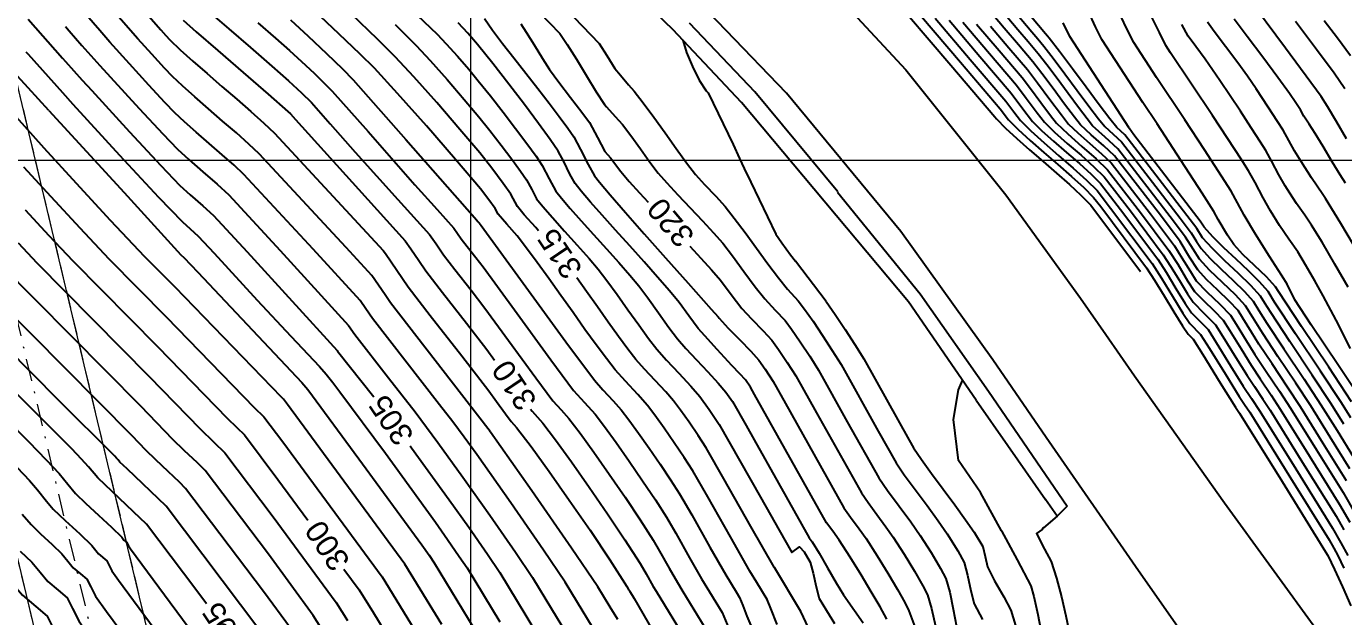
# Model space of a CAD drawing. Extents: x 61466 to 63015, y 108404 to 110397.
# Drawn here: x 62475 to 62549.1, y 108574.3 to 108607.5 of the extents above; entities that cross this region are included whole.
import ezdxf
from ezdxf import colors
from ezdxf.entities.mleader import LeaderData, LeaderLine
from ezdxf.enums import TextEntityAlignment as Align
from ezdxf.math import Vec2, Vec3

# ---------------------------------------------------------------- set-up
doc = ezdxf.new("R2010")
doc.units = 0
doc.header["$LTSCALE"] = 1.000015
doc.header["$MEASUREMENT"] = 0
for name, pattern in [('NASCOSTA', [9.525, 6.35, -3.175]), ('TRATTEGGIATA', [0.75, 0.5, -0.25]), ('TRATTOPUNTO2', [0.5, 0.25, -0.125, 0, -0.125])]:
    doc.linetypes.add(name, pattern=pattern)
for name, color, linetype in [('Bâti', 7, 'Continuous'), ('coordinate', 2, 'Continuous'), ('curve livello 5m', 7, 'Continuous'), ('LIN010TR', 2, 'NASCOSTA'), ('LIN025CO', 7, 'Continuous'), ('Strade', 7, 'Continuous'), ('TRATTCOLO-32', 255, 'Continuous')]:
    doc.layers.add(name, color=color, linetype=linetype)
doc.layers.add('Colori bordi', color=5, linetype='Continuous', plot=False)
doc.layers.add('no_plot', color=5, linetype='Continuous', plot=False)
doc.layers.add('LINE035', color=1, linetype='Continuous', lineweight=35)
doc.styles.add('ARIAL', font='arial.ttf')

# ---------------------------------------------------------------- blocks, each defined once
blk = doc.blocks.new('CONTORNO')
at = {"layer": 'Colori bordi', "lineweight": 0, "ltscale": 2, "flags": 128}
for points in [[(-22.578, 81.44), (16.586, -82.868), (15.866, -82.007), (19.27, -96.287), (18.407, -96.98), (19.153, -100.108)], [(28.44, -103.877), (26.165, -94.334), (26.165, -94.334), (25.446, -93.474), (-6.877, 42.135)]]:
    blk.add_lwpolyline(points, dxfattribs=at)

msp = doc.modelspace()

# ---------------------------------------------------------------- linework, layer by layer
at = {"layer": 'Bâti', "linetype": 'Continuous'}
for p, q in [((62507.675, 108610.933), (62511.379, 108607.341)), ((62515.231, 108603.235), (62511.379, 108607.341)), ((62512.298, 108607.717), (62515.977, 108603.84)), ((62520.642, 108598.213), (62515.989, 108603.848)), ((62524.618, 108592.042), (62515.231, 108603.235)), ((62520.635, 108598.208), (62525.27, 108592.494)), ((62525.27, 108592.494), (62529.116, 108587.012)), ((62528.423, 108586.509), (62524.618, 108592.042)), ((62528.423, 108586.509), (62524.618, 108592.042)), ((62528.423, 108586.509), (62530.213, 108583.96)), ((62529.116, 108587.012), (62533.548, 108580.556)), ((62530.213, 108583.96), (62532.322, 108580.924)), ((62532.978, 108579.986), (62532.322, 108580.924)), ((62533.548, 108580.556), (62532.982, 108579.99))]:
    msp.add_line(p, q, dxfattribs=at)
at = {"layer": 'coordinate', "linetype": 'Continuous', "lineweight": 0}
for p, q in [((62500, 108694.377), (62500, 108403.974)), ((62447.744, 108600), (62587, 108600))]:
    msp.add_line(p, q, dxfattribs=at)
at = {"layer": 'curve livello 5m', "color": 2}
msp.add_line((62475.143, 108607.927), (62477.082, 108605.726), dxfattribs=at)
at = {"layer": 'curve livello 5m', "color": 2, "flags": 128}
for points in [[(62549.092, 108585.159), (62548.377, 108586.308), (62547.315, 108587.918), (62546.046, 108589.815), (62544.977, 108591.435), (62544.651, 108591.961), (62544.406, 108592.353), (62543.862, 108592.954), (62543.16, 108593.637), (62542.405, 108594.347), (62541.701, 108595.031), (62541.154, 108595.636), (62540.822, 108596.166), (62540.455, 108596.655), (62536.787, 108601.415), (62536.324, 108601.838), (62535.935, 108602.318), (62535.334, 108603.114), (62534.606, 108604.096), (62533.838, 108605.134), (62533.117, 108606.098), (62532.529, 108606.857), (62532.427, 108606.978), (62532.326, 108607.097), (62524.988, 108615.832)], [(62503.826, 108596.035), (62503.669, 108596.21), (62503.03, 108596.923), (62502.639, 108597.396), (62502.269, 108598.096), (62501.846, 108598.696), (62501.198, 108599.553), (62500.52, 108600.409), (62499.413, 108601.729), (62498.106, 108603.237), (62496.821, 108604.678), (62495.78, 108605.801), (62494.782, 108606.795), (62493.303, 108608.216)], [(62483.864, 108607.874), (62484.592, 108607.211), (62485.803, 108606.159), (62487.237, 108604.925), (62488.634, 108603.717), (62489.734, 108602.743), (62489.734, 108602.743), (62489.879, 108602.604), (62490.16, 108602.285), (62493.714, 108598.373), (62496.339, 108595.47), (62496.339, 108595.47), (62496.655, 108595.019), (62497.104, 108594.353), (62497.496, 108593.786), (62497.496, 108593.786), (62498.433, 108592.564), (62499.779, 108590.841), (62500.925, 108589.357), (62500.925, 108589.357), (62501.361, 108588.763)], [(62502.826, 108607.666), (62503.135, 108607.202), (62503.574, 108606.483), (62504.042, 108605.714), (62504.436, 108605.1), (62504.436, 108605.1), (62504.964, 108604.386), (62505.633, 108603.525), (62506.269, 108602.704), (62506.697, 108602.11), (62506.697, 108602.11), (62507.141, 108601.265), (62507.554, 108600.49), (62507.554, 108600.49), (62507.881, 108600.131), (62508.451, 108599.357), (62508.928, 108598.802), (62509.508, 108598.161), (62509.994, 108597.64)], [(62528.45, 108607.645), (62529.716, 108606.157), (62531.001, 108604.648), (62531.48, 108604.021), (62532.063, 108603.234), (62532.601, 108602.512), (62532.943, 108602.079), (62532.943, 108602.079), (62533.568, 108601.475), (62534.369, 108600.776), (62535.174, 108600.075), (62535.81, 108599.462), (62535.81, 108599.462), (62537.659, 108597.062), (62539.255, 108594.931), (62539.751, 108594.148), (62540.311, 108593.227), (62540.703, 108592.625), (62540.703, 108592.625), (62541.197, 108592.107), (62541.81, 108591.528), (62542.301, 108591.012), (62542.301, 108591.012), (62542.666, 108590.438), (62543.311, 108589.39), (62543.875, 108588.487), (62543.875, 108588.487), (62544.39, 108587.705), (62545.003, 108586.789), (62545.515, 108586.012), (62545.515, 108586.012), (62547.161, 108583.367), (62548.848, 108580.655), (62549.419, 108579.664)], [(62549.329, 108592.869), (62548.59, 108594.159), (62547.866, 108595.39), (62547.281, 108596.345), (62546.895, 108596.903), (62546.433, 108597.568), (62546.05, 108598.147), (62545.785, 108598.563), (62545.441, 108599.181), (62545.047, 108599.921), (62544.7, 108600.544), (62544.408, 108601.006), (62543.879, 108601.822), (62543.272, 108602.747), (62542.12, 108604.478), (62541.3, 108605.685), (62540.773, 108606.396), (62540.346, 108606.976), (62539.987, 108607.62)], [(62549.471, 108605.855), (62548.728, 108606.853), (62547.981, 108607.839)], [(62477.082, 108605.726), (62477.237, 108605.553)], [(62477.237, 108605.553), (62478.184, 108604.503)], [(62478.184, 108604.503), (62478.721, 108603.907), (62480.831, 108601.598), (62482.591, 108599.7), (62483.67, 108598.576), (62483.67, 108598.576), (62484.255, 108598.045), (62484.966, 108597.428), (62485.559, 108596.891), (62485.559, 108596.891), (62487.454, 108594.85), (62492.508, 108589.304), (62492.513, 108589.298), (62492.537, 108589.266), (62494.565, 108586.694)], [(62474.972, 108597.216), (62476.314, 108595.769), (62477.65, 108594.348), (62477.65, 108594.348), (62482.435, 108589.513), (62486.328, 108585.494), (62486.869, 108584.975), (62487.294, 108584.565), (62487.294, 108584.565), (62489.184, 108582.062), (62490.871, 108579.768)], [(62512.329, 108595.171), (62512.958, 108594.497), (62513.556, 108593.839), (62514.057, 108593.26), (62514.057, 108593.26), (62514.664, 108592.454), (62515.259, 108591.667), (62515.259, 108591.667), (62515.805, 108591.079), (62516.461, 108590.406), (62516.947, 108589.875), (62516.947, 108589.875), (62517.313, 108589.369), (62517.808, 108588.633), (62518.284, 108587.886), (62518.284, 108587.886), (62519.444, 108585.805), (62521.971, 108581.305), (62522.346, 108580.766), (62522.846, 108580.089), (62523.356, 108579.4), (62523.762, 108578.822), (62523.762, 108578.822), (62524.376, 108577.858), (62524.962, 108576.895), (62525.428, 108576.084), (62525.684, 108575.579), (62525.684, 108575.579), (62525.919, 108574.806), (62526.131, 108573.818)], [(62519, 108573.721), (62518.573, 108574.627), (62517.082, 108577.104), (62517.073, 108577.119), (62515.76, 108579.417), (62514.251, 108582.097), (62513.243, 108583.841), (62512.8, 108584.522), (62512.292, 108585.269), (62511.803, 108585.959), (62511.421, 108586.469), (62510.975, 108586.98), (62510.384, 108587.612), (62509.782, 108588.257), (62509.302, 108588.801), (62508.855, 108589.375), (62508.329, 108590.087), (62507.749, 108590.893), (62507.139, 108591.75), (62506.525, 108592.614), (62505.972, 108593.385)], [(62485.163, 108575.061), (62484.569, 108575.866), (62481.792, 108579.542), (62481.065, 108580.242), (62479.054, 108582.154), (62478.539, 108582.773), (62478.135, 108583.199), (62477.595, 108583.769), (62474.394, 108586.978)], [(62503.372, 108586.014), (62503.463, 108585.892), (62503.463, 108585.892), (62504.066, 108585.228), (62504.784, 108584.285), (62505.681, 108583.048), (62506.68, 108581.625), (62507.706, 108580.127), (62508.684, 108578.662), (62509.536, 108577.341), (62509.536, 108577.341), (62509.871, 108576.755), (62510.271, 108576.049), (62510.271, 108576.049), (62510.437, 108575.778), (62512.109, 108573.04)], [(62496.609, 108583.955), (62496.698, 108583.836), (62498.81, 108580.918), (62498.81, 108580.918), (62499.903, 108579.367), (62500.954, 108577.85), (62501.647, 108576.824), (62501.647, 108576.824), (62503.11, 108574.415), (62504.877, 108571.494)], [(62469.492, 108581.629), (62470.241, 108580.837), (62470.717, 108580.279), (62471.292, 108579.578), (62471.886, 108578.849), (62472.418, 108578.204), (62472.807, 108577.757), (62472.807, 108577.757), (62473.236, 108577.349), (62473.666, 108576.94), (62473.666, 108576.94), (62474.269, 108576.215), (62474.831, 108575.545), (62474.831, 108575.545), (62475.575, 108574.921), (62476.208, 108574.377), (62476.208, 108574.377), (62476.613, 108573.592), (62477.076, 108572.662), (62477.076, 108572.662), (62478.195, 108571.125), (62479.771, 108568.987), (62480.245, 108568.404), (62480.463, 108568.145)], [(62532.978, 108579.986), (62532.205, 108579.347), (62532.17, 108579.318), (62532.157, 108579.307), (62532.143, 108579.248), (62531.819, 108579.021), (62532.266, 108578.138), (62532.632, 108577.454), (62532.938, 108576.506), (62533.222, 108575.463), (62533.473, 108574.383), (62533.68, 108573.322)], [(62492.887, 108577.024), (62493.744, 108575.858), (62494.552, 108574.567), (62495.768, 108572.557)]]:
    msp.add_lwpolyline(points, dxfattribs=at)
at = {"layer": 'LIN010TR', "linetype": 'TRATTOPUNTO2', "lineweight": 0, "ltscale": 5, "flags": 128}
msp.add_lwpolyline([(62455.145, 108672.281), (62484.936, 108547.295)], dxfattribs=at)
at = {"layer": 'LIN025CO', "linetype": 'TRATTEGGIATA', "lineweight": 0, "ltscale": 2}
for p, q in [((62445.642, 108725.432), (62491.953, 108531.14)), ((62439.65, 108724.004), (62483.092, 108541.745))]:
    msp.add_line(p, q, dxfattribs=at)
at = {"layer": 'no_plot'}
for p, q in [((62475.143, 108605.949), (62477.082, 108603.798)), ((62476.306, 108602.796), (62475.143, 108604.06)), ((62520.001, 108592.062), (62518.264, 108594.332))]:
    msp.add_line(p, q, dxfattribs=at)
at = {"layer": 'no_plot', "flags": 128}
for points in [[(62490.181, 108614.651), (62498.14, 108607.08), (62498.645, 108606.535), (62499.268, 108605.836), (62499.902, 108605.105), (62500.439, 108604.464), (62501.12, 108603.616), (62501.835, 108602.701), (62502.535, 108601.786), (62503.169, 108600.937), (62503.687, 108600.22), (62504.04, 108599.702), (62504.432, 108598.956), (62504.802, 108598.261), (62505.115, 108597.861), (62505.606, 108597.288), (62506.226, 108596.591), (62506.922, 108595.819), (62507.645, 108595.02), (62508.343, 108594.241), (62508.965, 108593.531), (62509.461, 108592.939), (62509.97, 108592.261), (62510.568, 108591.424), (62511.156, 108590.601), (62511.638, 108589.965), (62512.114, 108589.419), (62512.712, 108588.774), (62513.345, 108588.101), (62513.925, 108587.474), (62514.363, 108586.965), (62514.726, 108586.442), (62515.5, 108585.083), (62515.95, 108584.282), (62517.318, 108581.846), (62519.038, 108578.784), (62519.208, 108578.548), (62519.599, 108577.909), (62520.077, 108577.085), (62520.563, 108576.246), (62520.977, 108575.563), (62521.593, 108574.686), (62522.067, 108573.999)], [(62524.918, 108615.102), (62531.55, 108607.206), (62531.885, 108606.814), (62532.224, 108606.415), (62532.754, 108605.73), (62533.405, 108604.86), (62534.097, 108603.924), (62534.754, 108603.038), (62535.297, 108602.319), (62535.648, 108601.886), (62536.117, 108601.457), (62536.592, 108601.025), (62539.896, 108596.737), (62540.508, 108595.919), (62540.809, 108595.437), (62541.064, 108595.034), (62541.555, 108594.491), (62542.188, 108593.876), (62542.866, 108593.238), (62543.497, 108592.625), (62543.985, 108592.084), (62544.316, 108591.556), (62544.757, 108590.845), (62545.715, 108589.393), (62546.852, 108587.693), (62547.804, 108586.249), (62548.705, 108584.801), (62549.63, 108583.316)], [(62549.434, 108582.65), (62548.319, 108584.442), (62547.232, 108586.19), (62546.39, 108587.467), (62545.384, 108588.971), (62544.536, 108590.256), (62544.536, 108590.256), (62543.981, 108591.151), (62543.564, 108591.816), (62543.564, 108591.816), (62543, 108592.427), (62542.271, 108593.122), (62541.541, 108593.818), (62540.974, 108594.431), (62540.974, 108594.431), (62540.616, 108594.997), (62540.195, 108595.672), (62540.195, 108595.672), (62539.337, 108596.818), (62536.396, 108600.634), (62535.68, 108601.287), (62534.972, 108601.934), (62534.972, 108601.934), (62534.659, 108602.32), (62534.174, 108602.961), (62533.589, 108603.751), (62532.971, 108604.587), (62532.391, 108605.362), (62531.918, 108605.973), (62531.918, 108605.973), (62531.342, 108606.65), (62530.775, 108607.316), (62524.848, 108614.372)], [(62549.239, 108581.985), (62547.933, 108584.084), (62546.66, 108586.131), (62545.928, 108587.241), (62545.052, 108588.549), (62544.316, 108589.666), (62544.316, 108589.666), (62543.896, 108590.339), (62543.415, 108591.12), (62543.143, 108591.548), (62543.143, 108591.548), (62542.651, 108592.081), (62542.015, 108592.687), (62541.379, 108593.294), (62540.884, 108593.829), (62540.884, 108593.829), (62540.423, 108594.557), (62539.882, 108595.425), (62539.882, 108595.425), (62538.777, 108596.9), (62536.201, 108600.243), (62535.607, 108600.802), (62534.881, 108601.43), (62534.295, 108601.982), (62534.295, 108601.982), (62533.945, 108602.419), (62533.396, 108603.152), (62532.754, 108604.021), (62532.124, 108604.867), (62531.612, 108605.531), (62531.612, 108605.531), (62530.8, 108606.486), (62530, 108607.425), (62524.779, 108613.642)], [(62479.176, 108611.267), (62482.597, 108607.329), (62482.884, 108606.998), (62483.106, 108606.756), (62483.694, 108606.2), (62484.404, 108605.562), (62485.196, 108604.869), (62486.03, 108604.147), (62486.865, 108603.424), (62487.663, 108602.726), (62488.381, 108602.081), (62488.982, 108601.515), (62494.879, 108595.165), (62495.105, 108594.918), (62495.223, 108594.746), (62496.499, 108592.889), (62497.738, 108591.273), (62499.517, 108588.997), (62501.031, 108587.036), (62501.471, 108586.436), (62501.977, 108585.738), (62502.295, 108585.31), (62502.595, 108584.979), (62503.409, 108583.911), (62504.425, 108582.509), (62505.558, 108580.896), (62506.721, 108579.198), (62507.828, 108577.538), (62508.794, 108576.041), (62508.911, 108575.835), (62508.937, 108575.792), (62509.203, 108575.357), (62510.251, 108573.548)], [(62502.961, 108611.019), (62507.24, 108606.558), (62507.666, 108605.883), (62508.123, 108605.149), (62508.427, 108604.773), (62508.886, 108604.232), (62509.205, 108603.881), (62509.718, 108603.219), (62510.309, 108602.409), (62510.938, 108601.527), (62511.565, 108600.648), (62512.15, 108599.847), (62512.654, 108599.2), (62513.159, 108598.639), (62513.787, 108597.977), (62514.309, 108597.4), (62514.832, 108596.739), (62515.437, 108595.929), (62516.082, 108595.047), (62516.723, 108594.171), (62517.317, 108593.378), (62517.82, 108592.746), (62518.427, 108592.102), (62518.78, 108591.628), (62519.255, 108590.947), (62519.793, 108590.146), (62520.338, 108589.309), (62520.832, 108588.523), (62522.92, 108584.778), (62523.927, 108582.985), (62524.386, 108582.318), (62524.997, 108581.484), (62525.665, 108580.586), (62526.297, 108579.725), (62526.798, 108579.005), (62527.396, 108578.044), (62527.756, 108577.388), (62527.944, 108576.682), (62528.116, 108575.803), (62528.308, 108575.066), (62528.777, 108574.192)], [(62479.176, 108607.279), (62478.797, 108607.715), (62477.715, 108608.974), (62477.237, 108609.516)], [(62502.128, 108610.141), (62505.033, 108607.112), (62505.446, 108606.508), (62505.96, 108605.669), (62506.517, 108604.734), (62507.059, 108603.843), (62507.529, 108603.134), (62507.647, 108602.993), (62508.129, 108602.463), (62508.543, 108602.006), (62509.01, 108601.392), (62509.553, 108600.634), (62510.093, 108599.88), (62510.553, 108599.278), (62511.042, 108598.717), (62511.661, 108598.049), (62512.348, 108597.324), (62513.039, 108596.594), (62513.671, 108595.913), (62514.183, 108595.33), (62514.732, 108594.624), (62515.373, 108593.751), (62516.008, 108592.886), (62516.54, 108592.206), (62517.136, 108591.576), (62517.687, 108590.988), (62518.047, 108590.5), (62518.537, 108589.786), (62519.07, 108588.978), (62519.558, 108588.205), (62521.182, 108585.291), (62522.949, 108582.145), (62523.437, 108581.443), (62524.088, 108580.563), (62524.752, 108579.666), (62525.28, 108578.914), (62525.892, 108577.945), (62526.426, 108577.045), (62526.72, 108576.483), (62526.937, 108575.73), (62527.132, 108574.765), (62527.328, 108573.787)], [(62508.292, 108574.182), (62507.85, 108574.88), (62507.474, 108575.501), (62507.163, 108576.014), (62507.163, 108576.014), (62505.689, 108578.198), (62503.455, 108581.424), (62501.13, 108584.723), (62501.13, 108584.723), (62501.119, 108584.737), (62501.113, 108584.745), (62500.984, 108584.911), (62495.502, 108591.991), (62495.204, 108592.425), (62494.456, 108593.514), (62493.023, 108595.086), (62488.126, 108600.359), (62487.547, 108600.902), (62486.847, 108601.527), (62486.073, 108602.2), (62485.277, 108602.888), (62484.507, 108603.559), (62483.814, 108604.177), (62483.247, 108604.711), (62483.247, 108604.711), (62482.808, 108605.173), (62482.091, 108605.953), (62481.311, 108606.816), (62481.311, 108606.816), (62479.176, 108609.273)], [(62549.244, 108601.206), (62548.687, 108602.143), (62548.167, 108603.014), (62547.821, 108603.574), (62547.821, 108603.574), (62545.817, 108606.285), (62543.583, 108609.31)], [(62485.379, 108608.284), (62486.417, 108607.383), (62487.645, 108606.326), (62488.842, 108605.291), (62489.784, 108604.456), (62490.514, 108603.775), (62491.059, 108603.244), (62492.125, 108602.034), (62493.514, 108600.451), (62495.926, 108597.796), (62497.707, 108595.826), (62498.071, 108595.3), (62498.492, 108594.684), (62499.128, 108593.854), (62500.042, 108592.686), (62500.819, 108591.679), (62502.146, 108589.87), (62503.674, 108587.763), (62504.63, 108586.474), (62505.094, 108585.965), (62505.537, 108585.476), (62506.159, 108584.659), (62506.936, 108583.587), (62507.802, 108582.354), (62508.692, 108581.055), (62509.539, 108579.786), (62510.277, 108578.641), (62510.634, 108578.024), (62511.167, 108577.076), (62511.632, 108576.263), (62511.937, 108575.764), (62513.17, 108573.744)], [(62517.232, 108573.897), (62516.884, 108574.807), (62516.684, 108575.301), (62516.684, 108575.301), (62516.104, 108576.264), (62515.712, 108576.905), (62514.612, 108578.832), (62513.347, 108581.079), (62512.501, 108582.541), (62512.501, 108582.541), (62512.016, 108583.291), (62511.457, 108584.122), (62510.886, 108584.946), (62510.363, 108585.675), (62509.95, 108586.221), (62509.95, 108586.221), (62509.407, 108586.832), (62508.712, 108587.573), (62508.134, 108588.22), (62508.134, 108588.22), (62507.642, 108588.848), (62507.068, 108589.619), (62506.436, 108590.493), (62505.767, 108591.432), (62505.082, 108592.397), (62504.403, 108593.349), (62503.753, 108594.251), (62503.152, 108595.063), (62502.622, 108595.747), (62502.622, 108595.747), (62502.042, 108596.405), (62501.558, 108596.964), (62501.558, 108596.964), (62501.383, 108597.293), (62501.039, 108597.769), (62500.56, 108598.382), (62500.56, 108598.382), (62499.169, 108600.042), (62497.525, 108601.937), (62495.909, 108603.75), (62494.6, 108605.162), (62494.6, 108605.162), (62493.796, 108605.962), (62492.606, 108607.106), (62491.246, 108608.387)], [(62500.786, 108607.953), (62501.245, 108607.314), (62501.807, 108606.565), (62502.44, 108605.742), (62503.109, 108604.883), (62503.781, 108604.023), (62504.421, 108603.199), (62504.995, 108602.447), (62505.47, 108601.805), (62505.811, 108601.307), (62506.194, 108600.603), (62506.612, 108599.762), (62506.966, 108599.127), (62507.256, 108598.764), (62507.858, 108598.055), (62508.714, 108597.067), (62509.766, 108595.866), (62510.956, 108594.515), (62512.229, 108593.082), (62513.525, 108591.631), (62513.931, 108591.19), (62513.978, 108591.127), (62514.491, 108590.567), (62515.137, 108589.902), (62515.761, 108589.258), (62516.207, 108588.761), (62516.571, 108588.246), (62517.009, 108587.568), (62517.706, 108586.318), (62520.993, 108580.465), (62521.366, 108579.937), (62521.846, 108579.29), (62522.244, 108578.731), (62522.858, 108577.772), (62523.463, 108576.79), (62524.002, 108575.881), (62524.416, 108575.143), (62524.648, 108574.674), (62524.978, 108573.768)], [(62524.574, 108608.193), (62527.005, 108605.337), (62529.472, 108602.438), (62529.562, 108602.319), (62530.076, 108601.796), (62530.711, 108601.209), (62531.427, 108600.578), (62532.183, 108599.925), (62532.942, 108599.27), (62533.663, 108598.635), (62534.306, 108598.041), (62534.833, 108597.509), (62534.833, 108597.509), (62534.864, 108597.469), (62537.655, 108593.74)], [(62525.35, 108608.083), (62527.547, 108605.501), (62529.778, 108602.88), (62530.238, 108602.271), (62530.782, 108601.723), (62531.462, 108601.101), (62532.225, 108600.436), (62533.017, 108599.754), (62533.784, 108599.085), (62534.472, 108598.458), (62535.028, 108597.9), (62535.423, 108597.388), (62538.002, 108593.943), (62538.449, 108593.252), (62538.988, 108592.374), (62539.537, 108591.47), (62540.016, 108590.697), (62540.342, 108590.217), (62540.617, 108589.939), (62541.168, 108589.073), (62542.142, 108587.492), (62542.992, 108586.128), (62543.226, 108585.776), (62545.616, 108581.934), (62548.067, 108577.995), (62548.187, 108577.779), (62548.561, 108577.001), (62549.01, 108576.014), (62549.484, 108574.951)], [(62526.125, 108607.974), (62528.089, 108605.665), (62530.083, 108603.322), (62530.538, 108602.717), (62530.914, 108602.223), (62531.498, 108601.64), (62532.238, 108600.974), (62533.058, 108600.265), (62533.879, 108599.554), (62534.627, 108598.883), (62535.224, 108598.29), (62535.982, 108597.306), (62538.315, 108594.19), (62538.837, 108593.376), (62539.459, 108592.356), (62540.039, 108591.409), (62540.433, 108590.819), (62541.038, 108590.207), (62541.542, 108589.414), (62542.434, 108587.966), (62543.213, 108586.717), (62543.506, 108586.275), (62543.798, 108585.835), (62546.002, 108582.293), (62548.262, 108578.66), (62548.53, 108578.19), (62548.75, 108577.785), (62549.096, 108577.064)], [(62549.521, 108586.426), (62548.24, 108588.37), (62546.708, 108590.659), (62545.419, 108592.614), (62545.419, 108592.614), (62545.248, 108592.889), (62544.734, 108593.445), (62544.072, 108594.076), (62543.411, 108594.705), (62542.9, 108595.26), (62542.9, 108595.26), (62542.555, 108595.791), (62542.032, 108596.66), (62542.032, 108596.66), (62541.783, 108597.115), (62541.13, 108598.147), (62539.948, 108599.97), (62538.593, 108602.037), (62538.593, 108602.037), (62537.785, 108603.241), (62535.48, 108606.784), (62535.125, 108607.501), (62534.735, 108608.346)], [(62550.094, 108586.485), (62548.785, 108588.463), (62547.255, 108590.745), (62546.342, 108592.144), (62546.342, 108592.144), (62545.903, 108593.024), (62545.721, 108593.338), (62545.589, 108593.528), (62544.907, 108594.595), (62544.131, 108595.847), (62543.495, 108596.907), (62543.495, 108596.907), (62543.115, 108597.603), (62542.755, 108598.258), (62542.755, 108598.258), (62542.222, 108599.1), (62541.258, 108600.587), (62540.153, 108602.274), (62540.153, 108602.274), (62538.565, 108604.638), (62537.279, 108606.615), (62536.857, 108607.45), (62536.372, 108608.498)], [(62549.457, 108589.414), (62548.654, 108591), (62547.93, 108592.379), (62547.93, 108592.379), (62547.466, 108593.211), (62546.937, 108594.123), (62546.501, 108594.841), (62546.501, 108594.841), (62546.006, 108595.557), (62545.467, 108596.333), (62545.467, 108596.333), (62544.958, 108597.154), (62544.557, 108597.879), (62544.098, 108598.736), (62543.728, 108599.401), (62543.728, 108599.401), (62543.315, 108600.053), (62542.569, 108601.205), (62541.712, 108602.511), (62541.712, 108602.511), (62539.346, 108606.036), (62539.079, 108606.446), (62538.725, 108607.168), (62538.281, 108608.082)], [(62477.237, 108607.52), (62477.447, 108607.276), (62478.166, 108606.45), (62479.176, 108605.329)], [(62506.859, 108573.751), (62506.02, 108575.139), (62505.324, 108576.284), (62505.324, 108576.284), (62504.111, 108578.082), (62502.271, 108580.738), (62500.357, 108583.455), (62499.649, 108584.432), (62499.006, 108585.299), (62499.006, 108585.299), (62498.254, 108586.252), (62494.506, 108591.093), (62494.13, 108591.642), (62493.806, 108592.111), (62493.806, 108592.111), (62491.167, 108595.007), (62487.27, 108599.203), (62486.723, 108599.714), (62486.052, 108600.308), (62485.32, 108600.942), (62484.59, 108601.574), (62483.925, 108602.163), (62483.388, 108602.666), (62483.388, 108602.666), (62482.832, 108603.246), (62481.924, 108604.224), (62480.836, 108605.415), (62479.738, 108606.633), (62479.738, 108606.633), (62479.176, 108607.279)], [(62488.054, 108607.727), (62489.051, 108606.865), (62489.835, 108606.17), (62490.51, 108605.546), (62491.211, 108604.886), (62491.825, 108604.296), (62492.239, 108603.883), (62494.25, 108601.602), (62496.869, 108598.617), (62496.869, 108598.617), (62498.138, 108597.219), (62499.076, 108596.183), (62499.489, 108595.582), (62499.824, 108595.145), (62500.304, 108594.53), (62500.714, 108594), (62502.484, 108591.586), (62504.522, 108588.775), (62505.798, 108587.056), (62506.416, 108586.377), (62507.008, 108585.724), (62507.534, 108585.033), (62508.192, 108584.126), (62508.925, 108583.083), (62509.677, 108581.984), (62510.394, 108580.91), (62511.018, 108579.941), (62511.538, 108579.042), (62512.315, 108577.661), (62512.992, 108576.477), (62513.436, 108575.749), (62514.148, 108574.584), (62514.517, 108573.673)], [(62489.886, 108607.883), (62490.878, 108606.967), (62491.908, 108605.996), (62492.811, 108605.129), (62493.419, 108604.522), (62496.374, 108601.169), (62500.224, 108596.783), (62500.444, 108596.539), (62500.485, 108596.479), (62500.608, 108596.321), (62502.822, 108593.303), (62505.37, 108589.788), (62506.966, 108587.638), (62507.447, 108587.099), (62508.027, 108586.482), (62508.479, 108585.972), (62508.91, 108585.407), (62509.447, 108584.665), (62510.047, 108583.811), (62510.663, 108582.912), (62511.249, 108582.034), (62511.76, 108581.241), (62512.442, 108580.061), (62513.464, 108578.246), (62514.352, 108576.691), (62514.936, 108575.735), (62515.126, 108575.424), (62515.306, 108574.972), (62515.543, 108574.371), (62516.583, 108571.922)], [(62495.767, 108607.628), (62496.96, 108606.44), (62497.733, 108605.607), (62498.687, 108604.536), (62499.658, 108603.417), (62500.479, 108602.437), (62501.091, 108601.673), (62501.728, 108600.852), (62502.327, 108600.06), (62502.824, 108599.38), (62503.154, 108598.899), (62503.446, 108598.345), (62503.721, 108597.829), (62504.062, 108597.402), (62504.616, 108596.769), (62505.296, 108596.015), (62506.009, 108595.224), (62506.668, 108594.483), (62507.181, 108593.875), (62507.672, 108593.232), (62508.244, 108592.444), (62508.854, 108591.587), (62509.457, 108590.74), (62510.01, 108589.979), (62510.47, 108589.383), (62511.019, 108588.761), (62511.707, 108588.024), (62512.382, 108587.301), (62512.892, 108586.717), (62513.414, 108585.997), (62513.984, 108585.141), (62516.312, 108581.056), (62517.666, 108578.645), (62518.06, 108577.944), (62518.493, 108578.266), (62518.764, 108577.983), (62519.092, 108577.404), (62519.269, 108576.793), (62519.428, 108576.019), (62519.609, 108575.371), (62520.012, 108574.695), (62520.463, 108573.954)], [(62523.397, 108574.213), (62523.022, 108574.895), (62522.527, 108575.745), (62521.953, 108576.698), (62521.339, 108577.685), (62520.726, 108578.639), (62520.726, 108578.639), (62520.363, 108579.142), (62520.015, 108579.625), (62520.015, 108579.625), (62515.968, 108586.831), (62515.735, 108587.249), (62515.467, 108587.648), (62515.139, 108587.997), (62514.693, 108588.469), (62514.693, 108588.469), (62513.871, 108589.363), (62513.172, 108590.133), (62512.806, 108590.547), (62512.806, 108590.547), (62512.282, 108591.261), (62511.74, 108592.003), (62511.74, 108592.003), (62511.195, 108592.657), (62510.519, 108593.432), (62509.757, 108594.287), (62508.953, 108595.178), (62508.152, 108596.063), (62507.4, 108596.9), (62506.741, 108597.646), (62506.221, 108598.258), (62505.884, 108598.694), (62505.884, 108598.694), (62505.591, 108599.221), (62505.244, 108599.92), (62504.926, 108600.504), (62504.926, 108600.504), (62504.482, 108601.156), (62503.831, 108602.058), (62503.033, 108603.125), (62502.154, 108604.275), (62501.255, 108605.425), (62500.399, 108606.492), (62500.399, 108606.492), (62499.849, 108607.135), (62499.32, 108607.719)], [(62526.9, 108607.864), (62528.631, 108605.829), (62530.389, 108603.764), (62531.046, 108602.89), (62531.59, 108602.175), (62532.109, 108601.657), (62532.767, 108601.065), (62533.495, 108600.436), (62534.225, 108599.804), (62534.889, 108599.207), (62535.419, 108598.681), (62536.541, 108597.225), (62538.629, 108594.437), (62539.095, 108593.709), (62539.652, 108592.796), (62540.171, 108591.949), (62540.523, 108591.421), (62540.992, 108590.948), (62541.459, 108590.475), (62541.917, 108589.755), (62542.726, 108588.441), (62543.433, 108587.307), (62543.903, 108586.599), (62544.37, 108585.894), (62546.388, 108582.651), (62548.458, 108579.325), (62548.927, 108578.502), (62549.312, 108577.791)], [(62527.675, 108607.754), (62529.174, 108605.993), (62530.695, 108604.206), (62531.237, 108603.492), (62531.856, 108602.655), (62532.267, 108602.127), (62532.828, 108601.575), (62533.546, 108600.938), (62534.319, 108600.273), (62535.042, 108599.632), (62535.614, 108599.072), (62537.1, 108597.144), (62538.942, 108594.684), (62539.353, 108594.042), (62539.845, 108593.236), (62540.302, 108592.489), (62540.613, 108592.023), (62541.248, 108591.382), (62541.88, 108590.744), (62542.291, 108590.097), (62543.019, 108588.916), (62543.654, 108587.897), (62544.059, 108587.283), (62544.54, 108586.564), (62544.943, 108585.953), (62546.775, 108583.009), (62548.653, 108579.99), (62549.092, 108579.228)], [(62529.225, 108607.535), (62530.258, 108606.321), (62531.306, 108605.09), (62531.877, 108604.344), (62532.572, 108603.407), (62533.212, 108602.546), (62533.619, 108602.03), (62534.139, 108601.528), (62534.806, 108600.946), (62535.476, 108600.363), (62536.005, 108599.853), (62538.218, 108596.981), (62539.568, 108595.178), (62539.988, 108594.515), (62540.462, 108593.737), (62540.794, 108593.227), (62541.39, 108592.602), (62542.129, 108591.903), (62542.722, 108591.28), (62543.04, 108590.779), (62543.603, 108589.865), (62544.095, 108589.076), (62544.721, 108588.127), (62545.465, 108587.015), (62546.087, 108586.071), (62547.547, 108583.726), (62549.044, 108581.32), (62549.746, 108580.1)], [(62549.478, 108585.517), (62548.949, 108586.367), (62547.777, 108588.144), (62546.377, 108590.237), (62545.198, 108592.025), (62545.198, 108592.025), (62544.827, 108592.621), (62544.343, 108593.165), (62543.725, 108593.778), (62543.039, 108594.427), (62542.352, 108595.076), (62541.732, 108595.691), (62541.245, 108596.238), (62541.245, 108596.238), (62541.135, 108596.412), (62541.014, 108596.574), (62537.277, 108601.424), (62537.033, 108601.8), (62537.004, 108601.843), (62533.68, 108606.953), (62533.306, 108607.722)], [(62549.98, 108594.645), (62548.918, 108596.449), (62548.061, 108597.848), (62548.061, 108597.848), (62547.912, 108598.062), (62547.279, 108599.016), (62546.686, 108599.926), (62546.311, 108600.521), (62546.311, 108600.521), (62545.993, 108601.102), (62545.673, 108601.687), (62545.673, 108601.687), (62545.356, 108602.182), (62544.832, 108602.984), (62544.832, 108602.984), (62544.154, 108604.003), (62543.671, 108604.713), (62543.671, 108604.713), (62543.122, 108605.463), (62542.429, 108606.388), (62541.795, 108607.235), (62541.425, 108607.754)], [(62549.178, 108598.715), (62548.876, 108599.175), (62548.876, 108599.175), (62548.437, 108599.898), (62547.921, 108600.765), (62547.475, 108601.5), (62547.475, 108601.5), (62547.133, 108602.023), (62546.837, 108602.479), (62546.837, 108602.479), (62546.645, 108602.83), (62546.392, 108603.221), (62546.042, 108603.742), (62545.379, 108604.653), (62544.529, 108605.789), (62543.657, 108606.95), (62542.927, 108607.931)], [(62549.151, 108604.015), (62548.541, 108604.88), (62547.555, 108606.226), (62546.38, 108607.802)], [(62511.936, 108606.747), (62512.145, 108606.059), (62512.474, 108605.265), (62512.862, 108604.497), (62513.247, 108603.891), (62513.367, 108603.788), (62514.761, 108600.876), (62515.127, 108600.102), (62515.393, 108599.537), (62515.756, 108598.77), (62517.171, 108595.843), (62517.506, 108595.347), (62517.999, 108594.676), (62518.264, 108594.332)], [(62473.448, 108605.902), (62475.143, 108604.06)], [(62475.021, 108606.085), (62475.143, 108605.949)], [(62479.176, 108605.329), (62479.778, 108604.661), (62481.377, 108602.911), (62482.711, 108601.473), (62483.529, 108600.621), (62484.166, 108600.034), (62484.965, 108599.339), (62485.767, 108598.642), (62486.414, 108598.047), (62489.31, 108594.928), (62493.157, 108590.708), (62493.509, 108590.195), (62495.396, 108587.759), (62496.893, 108585.86), (62498.173, 108584.134), (62499.583, 108582.186), (62499.583, 108582.186), (62501.087, 108580.052), (62502.532, 108577.966), (62503.485, 108576.554), (62504.565, 108574.777), (62505.868, 108572.623)], [(62477.082, 108603.798), (62477.663, 108603.153), (62480.284, 108600.284), (62482.471, 108597.928), (62483.811, 108596.53), (62484.255, 108596.134), (62484.703, 108595.735), (62485.598, 108594.771), (62488.009, 108592.125), (62489.907, 108590.112), (62491.516, 108588.4), (62491.884, 108587.975), (62492.259, 108587.507), (62492.666, 108586.983), (62495.222, 108583.537), (62498.037, 108579.65), (62498.719, 108578.681), (62499.375, 108577.735), (62499.808, 108577.093), (62501.656, 108574.052)], [(62476.306, 108602.796), (62480.546, 108598.188), (62483.724, 108594.688), (62483.886, 108594.525), (62484.682, 108593.703), (62490.52, 108587.502), (62490.86, 108587.11), (62493.727, 108583.211), (62497.264, 108578.382), (62497.673, 108577.799), (62497.969, 108577.363), (62500.201, 108573.69)], [(62498.386, 108573.913), (62496.317, 108577.298), (62489.726, 108586.268), (62489.494, 108586.575), (62489.376, 108586.688), (62483.402, 108592.854), (62481.7, 108594.575), (62479.779, 108596.617), (62477.852, 108598.696), (62476.042, 108600.673), (62474.479, 108602.409)], [(62474.878, 108599.632), (62476.412, 108597.956), (62478.046, 108596.193), (62479.675, 108594.462), (62482.918, 108591.184), (62487.852, 108586.091), (62488.394, 108585.57), (62489.455, 108584.165), (62495.031, 108576.578), (62496.018, 108575), (62497.505, 108572.542)], [(62474.581, 108595.345), (62475.625, 108594.235), (62481.951, 108587.843), (62484.804, 108584.897), (62485.583, 108584.151), (62486.193, 108583.561), (62488.914, 108579.959), (62492.457, 108575.137), (62493.085, 108574.134)], [(62492.699, 108566.6), (62491.669, 108568.164), (62489.076, 108572.193), (62489.076, 108572.193), (62488.598, 108572.976), (62488.102, 108573.65), (62482.892, 108580.547), (62480.713, 108582.644), (62480.303, 108583.034), (62480.198, 108583.16), (62480.116, 108583.247), (62480.006, 108583.363), (62476.857, 108586.512), (62469.55, 108593.895)], [(62493.188, 108568.442), (62491.343, 108571.31), (62491.343, 108571.31), (62490.847, 108572.118), (62490.277, 108573.063), (62489.884, 108573.696), (62489.884, 108573.696), (62488.373, 108575.753), (62483.993, 108581.552), (62483.642, 108581.9), (62483.01, 108582.501), (62482.312, 108583.166), (62481.757, 108583.703), (62481.757, 108583.703), (62480.983, 108584.502), (62471.575, 108594.009)], [(62491.619, 108573.701), (62491.171, 108574.417), (62491.171, 108574.417), (62488.643, 108577.856), (62485.093, 108582.556), (62484.655, 108582.986), (62483.915, 108583.689), (62483.281, 108584.3), (62483.281, 108584.3), (62481.467, 108586.172), (62473.6, 108594.122)], [(62520.001, 108592.062), (62520.502, 108591.326), (62521.062, 108590.483), (62521.61, 108589.635), (62522.107, 108588.842), (62524.658, 108584.265), (62524.905, 108583.825), (62525.344, 108583.181), (62525.921, 108582.386), (62526.571, 108581.51), (62527.231, 108580.623), (62527.834, 108579.795), (62528.316, 108579.097), (62528.792, 108578.292), (62528.929, 108577.724), (62529.066, 108577.138), (62529.464, 108576.355), (62529.986, 108575.466), (62530.364, 108574.711), (62530.632, 108573.852)], [(62529.844, 108579.176), (62528.661, 108581.315), (62527.433, 108583.121), (62527.144, 108585.432), (62527.433, 108587.094), (62527.663, 108587.614)], [(62472.646, 108586.72), (62475.184, 108584.176), (62476.154, 108583.151), (62476.879, 108582.386), (62477.366, 108581.799), (62477.804, 108581.275), (62478.381, 108580.706), (62479.101, 108580.042), (62479.822, 108579.376), (62480.401, 108578.806), (62480.53, 108578.651), (62480.683, 108578.522), (62480.779, 108578.332), (62480.903, 108578.161), (62485.721, 108571.626), (62486.208, 108571.037), (62486.785, 108570.358), (62487.193, 108569.858), (62487.873, 108568.862), (62489.193, 108566.87), (62490.896, 108564.275), (62492.699, 108561.506)], [(62474.173, 108583.104), (62475.22, 108581.999), (62475.664, 108581.47), (62476.174, 108580.844), (62476.555, 108580.395), (62477.228, 108579.743), (62478.042, 108578.994), (62478.717, 108578.34), (62479.105, 108577.875), (62479.564, 108577.486), (62479.853, 108576.914), (62480.226, 108576.402), (62484.234, 108570.966), (62484.809, 108570.265), (62485.53, 108569.414), (62486.214, 108568.606), (62486.68, 108568.028), (62487.122, 108567.379), (62487.983, 108566.081), (62489.093, 108564.39), (62490.282, 108562.562), (62491.692, 108560.346), (62492.699, 108558.77)], [(62474.807, 108580.103), (62475.306, 108579.516), (62475.843, 108578.994), (62476.494, 108578.396), (62477.034, 108577.873), (62477.368, 108577.471), (62477.681, 108577.098), (62478.094, 108576.752), (62478.445, 108576.45), (62478.67, 108576.013), (62478.928, 108575.497), (62479.549, 108574.643), (62482.746, 108570.307)], [(62529.839, 108579.185), (62529.844, 108579.176), (62530.725, 108577.53), (62531.498, 108576.083), (62531.661, 108575.478), (62531.883, 108574.475), (62532.124, 108573.283)], [(62474.702, 108578.022), (62475.35, 108577.407), (62475.819, 108576.843), (62476.256, 108576.322), (62476.835, 108575.837), (62477.327, 108575.413), (62477.641, 108574.803), (62478.002, 108574.08), (62478.872, 108572.884), (62481.259, 108569.647), (62481.842, 108568.926), (62482.557, 108568.072), (62483.335, 108567.154), (62484.107, 108566.244), (62484.802, 108565.413), (62485.35, 108564.732), (62485.478, 108564.554), (62485.618, 108564.36), (62487.982, 108560.699), (62490.366, 108556.96), (62490.521, 108556.75), (62491.696, 108555.044), (62492.5, 108553.907), (62492.699, 108553.585)]]:
    msp.add_lwpolyline(points, dxfattribs=at)
at = {"layer": 'Strade', "linetype": 'Continuous', "flags": 128}
for points in [[(62465.106, 108651.13), (62472.482, 108648.147), (62479.72, 108645.041), (62486.386, 108641.764), (62486.942, 108641.252), (62487.275, 108640.665), (62488.124, 108636.948), (62488.838, 108635.257), (62490.381, 108633.547), (62495.573, 108630.227), (62503.081, 108625.033), (62510.962, 108618.738), (62518.006, 108612.044), (62524.466, 108605.084), (62530.1, 108598.06), (62534.28, 108592.248), (62535.713, 108590.207), (62537.329, 108587.882), (62542.387, 108580.75), (62547.672, 108573.468), (62554.369, 108564.095), (62559.483, 108557.245), (62561.502, 108554.718)], [(62556.907, 108550.065), (62553.964, 108553.96), (62549.12, 108560.369), (62542.669, 108569.606), (62537.389, 108577.165), (62532.362, 108584.423), (62529.353, 108588.776), (62524.187, 108595.986), (62517.766, 108603.766), (62510.975, 108610.819), (62503.339, 108617.66), (62495.918, 108623.366), (62487.456, 108628.94), (62478.832, 108633.619), (62469.806, 108637.707), (62462.179, 108640.556), (62454.459, 108642.927), (62447.181, 108644.738)]]:
    msp.add_lwpolyline(points, dxfattribs=at)

# ---------------------------------------------------------------- block references
at = {"layer": 'TRATTCOLO-32', "linetype": 'Continuous', "lineweight": 0}
msp.add_blockref('CONTORNO', (62466.351, 108625.268), dxfattribs=at)

# ---------------------------------------------------------------- texts
at = {"layer": 'coordinate', "color": 1, "style": 'ARIAL'}
for s, rotation, p in [('320', 130.15208, (62510.784, 108598.006)), ('315', 123.9617, (62504.722, 108596.302)), ('310', 123.9617, (62502.159, 108588.905)), ('305', 123.9617, (62495.246, 108586.943)), ('300', 123.9617, (62491.654, 108579.887)), ('295', 123.9617, (62485.881, 108575.304))]:
    msp.add_text(s, height=1.25, rotation=rotation, dxfattribs=at).set_placement(p, align=Align.RIGHT)

# ---------------------------------------------------------------- next in the draw order: leaders
at = {"layer": 'LINE035', "linetype": 'Continuous', "lineweight": 0}
ml = msp.add_multileader_mtext('Standard', dxfattribs=at)
ml.set_content('GALERIE DE DECHARGE', color=256, style='ARIAL')
ml.set_leader_properties()
ml.build(insert=Vec2(0, 0))
ml.multileader.update_dxf_attribs({"has_text_frame": 1, "text_left_attachment_type": 2, "text_right_attachment_type": 2, "dogleg_length": 0.36, "arrow_head_size": 5, "scale": 10})
ctx = ml.context
ctx.base_point, ctx.scale, ctx.char_height, ctx.arrow_head_size, ctx.landing_gap_size, ctx.plane_origin, ctx.plane_x_axis, ctx.plane_y_axis = Vec3(62442.17, 108560.036), 10, 3.5, 5, 0.9, Vec3(62461.64, 108551.915), Vec3(0, 1), Vec3(-1, 0)
ctx.left_attachment, ctx.right_attachment = 2, 2
notes = []
notes.append((ctx, [(0, (1, 1, 0), (62442.17, 108556.436), (0, 1), 3.6, [(0, [(62481.084, 108553.028)], 0, [])])]))
ctx.mtext.insert, ctx.mtext.text_direction, ctx.mtext.rotation, ctx.mtext.flow_direction = Vec3(62440.36, 108560.936), Vec3(0, 1), 1.570796, 5
ctx.mtext.has_bg_fill, ctx.mtext.bg_color, ctx.mtext.bg_scale_factor, ctx.mtext.bg_transparency, ctx.mtext.use_window_bg_color = 1, -1073741824, 1.25, 0, 1
for ctx, leaders in notes:
    for number, flags, end, landing, length, lines in leaders:
        leader = LeaderData()
        leader.index, (leader.has_last_leader_line, leader.has_dogleg_vector, leader.attachment_direction) = number, flags
        leader.last_leader_point, leader.dogleg_vector, leader.dogleg_length = Vec3(end), Vec3(landing), length
        for number, points, colour, breaks in lines:
            line = LeaderLine()
            line.index, line.vertices, line.color, line.breaks = number, Vec3.list(points), colors.encode_raw_color(colour), breaks
            leader.lines.append(line)
        ctx.leaders.append(leader)

doc.saveas('drawing.dxf')
